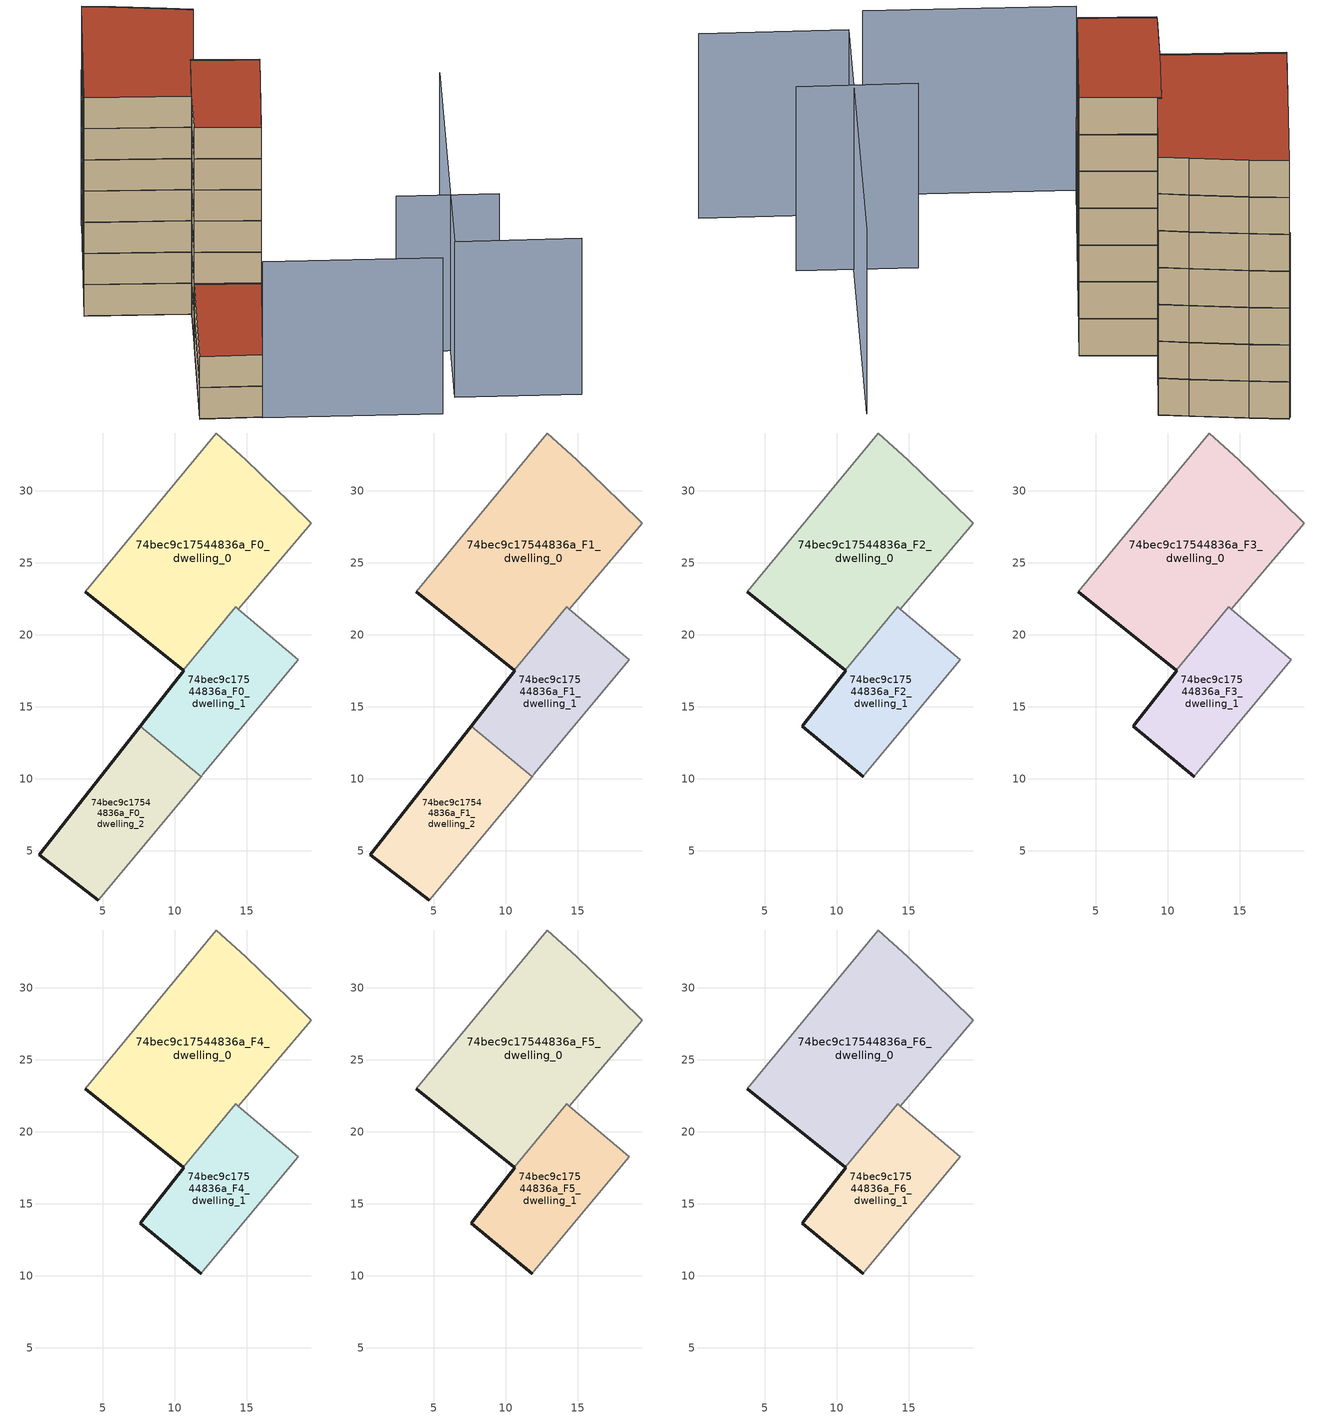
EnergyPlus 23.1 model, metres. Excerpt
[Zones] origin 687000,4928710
74bec9c17544836a_F0_dwelling_0
 floor ground (EU_floor_Construction): 14.43,21.78 19.47,27.75 17.95,29.25 14.93,32.14 12.88,34.01 3.8,23.01 10.6,17.55 14.23,21.94 z0
 wall outside (EU_wall_Construction): 10.6,17.55 3.8,23.01 z0:3
 wall adiabatic (EU_wall_Construction): 3.8,23.01 12.88,34.01 14.93,32.14 17.95,29.25 19.47,27.75 14.43,21.78 14.23,21.94 z0:3
 wall to 74bec9c17544836a_F0_dwelling_1 (EU_wall_Construction): 14.23,21.94 10.61,17.55 z0:3
74bec9c17544836a_F0_dwelling_1
 floor ground (EU_floor_Construction): 11.96,10.31 18.59,18.27 14.43,21.77 14.23,21.94 10.6,17.55 10.65,17.52 7.73,13.8 7.64,13.68 7.61,13.64 11.84,10.16 11.87,10.19 z0
 wall outside (EU_wall_Construction): 7.61,13.64 7.64,13.68 7.73,13.8 10.65,17.52 10.6,17.55 z0:3
 wall adiabatic (EU_wall_Construction): 14.23,21.94 14.43,21.77 18.59,18.27 11.96,10.31 11.87,10.19 11.84,10.16 z0:3
 wall to 74bec9c17544836a_F0_dwelling_2 (EU_wall_Construction): 11.84,10.16 7.61,13.64 z0:3
74bec9c17544836a_F0_dwelling_2
 floor ground (EU_floor_Construction): 4.71,1.59 11.84,10.16 7.61,13.64 0.62,4.72 z0
 wall outside (EU_wall_Construction): 4.71,1.59 0.62,4.72 7.61,13.64 z0:3
 wall adiabatic (EU_wall_Construction): 11.84,10.16 4.71,1.59 z0:3
74bec9c17544836a_F1_dwelling_0
 floor to 74bec9c17544836a_F0_dwelling_0 (EU_floor_Construction): 14.43,21.78 19.47,27.75 17.95,29.25 14.93,32.14 12.88,34.01 3.8,23.01 10.6,17.55 14.23,21.94 z3
 wall outside (EU_wall_Construction): 10.6,17.55 3.8,23.01 z3:6
 wall adiabatic (EU_wall_Construction): 3.8,23.01 12.88,34.01 14.93,32.14 17.95,29.25 19.47,27.75 14.43,21.78 14.23,21.94 z3:6
 wall to 74bec9c17544836a_F1_dwelling_1 (EU_wall_Construction): 14.23,21.94 10.61,17.55 z3:6
74bec9c17544836a_F1_dwelling_1
 floor to 74bec9c17544836a_F0_dwelling_1 (EU_floor_Construction): 11.96,10.31 18.59,18.27 14.43,21.77 14.23,21.94 10.6,17.55 10.65,17.52 7.73,13.8 7.64,13.68 7.61,13.64 11.84,10.16 11.87,10.19 z3
 wall outside (EU_wall_Construction): 7.61,13.64 7.64,13.68 7.73,13.8 10.65,17.52 10.6,17.55 z3:6
 wall adiabatic (EU_wall_Construction): 14.23,21.94 14.43,21.77 18.59,18.27 11.96,10.31 11.87,10.19 11.84,10.16 z3:6
 wall to 74bec9c17544836a_F1_dwelling_2 (EU_wall_Construction): 11.84,10.16 7.61,13.64 z3:6
74bec9c17544836a_F1_dwelling_2
 floor to 74bec9c17544836a_F0_dwelling_2 (EU_floor_Construction): 4.71,1.59 11.84,10.16 7.61,13.64 0.62,4.72 z3
 wall outside (EU_wall_Construction): 4.71,1.59 0.62,4.72 7.61,13.64 z3:6
 wall adiabatic (EU_wall_Construction): 11.84,10.16 4.71,1.59 z3:6
 roof outside (EU_roof_Construction): 11.84,10.16 4.71,1.59 0.62,4.72 7.61,13.64 z6
74bec9c17544836a_F2_dwelling_0
 floor to 74bec9c17544836a_F1_dwelling_0 (EU_floor_Construction): 14.43,21.78 19.47,27.75 17.95,29.25 14.93,32.14 12.88,34.01 3.8,23.01 10.6,17.55 14.23,21.94 z6
 wall outside (EU_wall_Construction): 10.6,17.55 3.8,23.01 z6:9
 wall adiabatic (EU_wall_Construction): 3.8,23.01 12.88,34.01 14.93,32.14 17.95,29.25 19.47,27.75 14.43,21.78 14.23,21.94 z6:9
 wall to 74bec9c17544836a_F2_dwelling_1 (EU_wall_Construction): 14.23,21.94 10.61,17.55 z6:9
74bec9c17544836a_F2_dwelling_1
 floor to 74bec9c17544836a_F1_dwelling_1 (EU_floor_Construction): 11.96,10.31 18.59,18.27 14.43,21.77 14.23,21.94 10.6,17.55 10.65,17.52 7.73,13.8 7.64,13.68 7.61,13.64 11.84,10.16 11.87,10.19 z6
 wall outside (EU_wall_Construction): 11.84,10.16 7.61,13.64 7.64,13.68 7.73,13.8 10.65,17.52 10.6,17.55 z6:9
 wall adiabatic (EU_wall_Construction): 14.23,21.94 14.43,21.77 18.59,18.27 11.96,10.31 11.87,10.19 11.84,10.16 z6:9
74bec9c17544836a_F3_dwelling_0
 floor to 74bec9c17544836a_F2_dwelling_0 (EU_floor_Construction): 14.43,21.78 19.47,27.75 17.95,29.25 14.93,32.14 12.88,34.01 3.8,23.01 10.6,17.55 14.23,21.94 z9
 wall outside (EU_wall_Construction): 10.6,17.55 3.8,23.01 z9:12
 wall adiabatic (EU_wall_Construction): 3.8,23.01 12.88,34.01 14.93,32.14 17.95,29.25 19.47,27.75 14.43,21.78 14.23,21.94 z9:12
 wall to 74bec9c17544836a_F3_dwelling_1 (EU_wall_Construction): 14.23,21.94 10.61,17.55 z9:12
74bec9c17544836a_F3_dwelling_1
 floor to 74bec9c17544836a_F2_dwelling_1 (EU_floor_Construction): 11.96,10.31 18.59,18.27 14.43,21.77 14.23,21.94 10.6,17.55 10.65,17.52 7.73,13.8 7.64,13.68 7.61,13.64 11.84,10.16 11.87,10.19 z9
 wall outside (EU_wall_Construction): 11.84,10.16 7.61,13.64 7.64,13.68 7.73,13.8 10.65,17.52 10.6,17.55 z9:12
 wall adiabatic (EU_wall_Construction): 14.23,21.94 14.43,21.77 18.59,18.27 11.96,10.31 11.87,10.19 11.84,10.16 z9:12
74bec9c17544836a_F4_dwelling_0
 floor to 74bec9c17544836a_F3_dwelling_0 (EU_floor_Construction): 14.43,21.78 19.47,27.75 17.95,29.25 14.93,32.14 12.88,34.01 3.8,23.01 10.6,17.55 14.23,21.94 z12
 wall outside (EU_wall_Construction): 10.6,17.55 3.8,23.01 z12:15
 wall adiabatic (EU_wall_Construction): 3.8,23.01 12.88,34.01 14.93,32.14 17.95,29.25 19.47,27.75 14.43,21.78 14.23,21.94 z12:15
 wall to 74bec9c17544836a_F4_dwelling_1 (EU_wall_Construction): 14.23,21.94 10.61,17.55 z12:15
74bec9c17544836a_F4_dwelling_1
 floor to 74bec9c17544836a_F3_dwelling_1 (EU_floor_Construction): 11.96,10.31 18.59,18.27 14.43,21.77 14.23,21.94 10.6,17.55 10.65,17.52 7.73,13.8 7.64,13.68 7.61,13.64 11.84,10.16 11.87,10.19 z12
 wall outside (EU_wall_Construction): 11.84,10.16 7.61,13.64 7.64,13.68 7.73,13.8 10.65,17.52 10.6,17.55 z12:15
 wall adiabatic (EU_wall_Construction): 14.23,21.94 14.43,21.77 18.59,18.27 11.96,10.31 11.87,10.19 11.84,10.16 z12:15
74bec9c17544836a_F5_dwelling_0
 floor to 74bec9c17544836a_F4_dwelling_0 (EU_floor_Construction): 14.43,21.78 19.47,27.75 17.95,29.25 14.93,32.14 12.88,34.01 3.8,23.01 10.6,17.55 14.23,21.94 z15
 wall outside (EU_wall_Construction): 10.6,17.55 3.8,23.01 z15:18
 wall adiabatic (EU_wall_Construction): 3.8,23.01 12.88,34.01 14.93,32.14 17.95,29.25 19.47,27.75 14.43,21.78 14.23,21.94 z15:18
 wall to 74bec9c17544836a_F5_dwelling_1 (EU_wall_Construction): 14.23,21.94 10.61,17.55 z15:18
74bec9c17544836a_F5_dwelling_1
 floor to 74bec9c17544836a_F4_dwelling_1 (EU_floor_Construction): 11.96,10.31 18.59,18.27 14.43,21.77 14.23,21.94 10.6,17.55 10.65,17.52 7.73,13.8 7.64,13.68 7.61,13.64 11.84,10.16 11.87,10.19 z15
 wall outside (EU_wall_Construction): 11.84,10.16 7.61,13.64 7.64,13.68 7.73,13.8 10.65,17.52 10.6,17.55 z15:18
 wall adiabatic (EU_wall_Construction): 14.23,21.94 14.43,21.77 18.59,18.27 11.96,10.31 11.87,10.19 11.84,10.16 z15:18
74bec9c17544836a_F6_dwelling_0
 floor to 74bec9c17544836a_F5_dwelling_0 (EU_floor_Construction): 14.43,21.78 19.47,27.75 17.95,29.25 14.93,32.14 12.88,34.01 3.8,23.01 10.6,17.55 14.23,21.94 z18
 wall outside (EU_wall_Construction): 10.6,17.55 3.8,23.01 z18:21
 wall adiabatic (EU_wall_Construction): 3.8,23.01 12.88,34.01 14.93,32.14 17.95,29.25 19.47,27.75 14.43,21.78 14.23,21.94 z18:21
 wall to 74bec9c17544836a_F6_dwelling_1 (EU_wall_Construction): 14.23,21.94 10.61,17.55 z18:21
 roof outside (EU_roof_Construction): 14.93,32.14 17.95,29.25 19.47,27.75 14.43,21.78 14.23,21.94 10.6,17.55 3.8,23.01 12.88,34.01 z21
74bec9c17544836a_F6_dwelling_1
 floor to 74bec9c17544836a_F5_dwelling_1 (EU_floor_Construction): 11.96,10.31 18.59,18.27 14.43,21.77 14.23,21.94 10.6,17.55 10.65,17.52 7.73,13.8 7.64,13.68 7.61,13.64 11.84,10.16 11.87,10.19 z18
 wall outside (EU_wall_Construction): 11.84,10.16 7.61,13.64 7.64,13.68 7.73,13.8 10.65,17.52 10.6,17.55 z18:21
 wall adiabatic (EU_wall_Construction): 14.23,21.94 14.43,21.77 18.59,18.27 11.96,10.31 11.87,10.19 11.84,10.16 z18:21
 roof outside (EU_roof_Construction): 18.59,18.27 11.96,10.31 11.87,10.19 11.84,10.16 7.61,13.64 7.64,13.68 7.73,13.8 10.65,17.52 10.6,17.55 14.23,21.94 14.43,21.77 z21
shading: 26.94,-12.59 18.7,-6.24 / 18.7,-6.24 34.74,14.57 / 16.33,-7.53 4.67,1.54 / 26.29,-2.92 19.59,2.21 / 18.51,18.19 14.31,21.88 / 19.47,27.75 12.68,33.87 z0:15
[Building]
EU S2 Campaign: North Axis=0; Terrain=City; Solar Distribution=FullExterior
[Site:Location]
Bologna: Latitude=44.5; Longitude=11.25; Time Zone=1; Elevation=37
[SizingPeriod:WeatherFileDays]
AnnualSizingPeriod: Begin Month=1; Begin Day of Month=1; End Month=12; End Day of Month=31; Day of Week for Start Day=Monday; Use Weather File Daylight Saving Period=No; Use Weather File Rain and Snow Indicators=No
[MATERIAL]
EU_InternalMass_Material: Roughness=MediumRough; Thickness=0.1; Conductivity=1; Density=1800; Specific Heat=900; Thermal Absorptance=0.9; Solar Absorptance=0.7; Visible Absorptance=0.7
[MATERIAL:NOMASS] Roughness=MediumRough; Thermal Absorptance=0.9; Solar Absorptance=0.7; Visible Absorptance=0.7
Name | Thermal Resistance
EU_wall_NoMass | 0.905828
EU_roof_NoMass | 0.37593
EU_floor_NoMass | 0.67114
[CONSTRUCTION]
EU_wall_Construction: EU_wall_NoMass
EU_roof_Construction: EU_roof_NoMass
EU_floor_Construction: EU_floor_NoMass
EU_InternalMass_Construction: EU_InternalMass_Material
[ZONE] Type=1; Multiplier=1; Ceiling Height=autocalculate; Floor Area=autocalculate; Part of Total Floor Area=Yes
Name | Volume
74bec9c17544836a_F0_dwelling_0 | 372.125
74bec9c17544836a_F1_dwelling_0; 74bec9c17544836a_F2_dwelling_0; 74bec9c17544836a_F3_dwelling_0; 74bec9c17544836a_F4_dwelling_0; 74bec9c17544836a_F5_dwelling_0; 74bec9c17544836a_F6_dwelling_0 | 372.126
74bec9c17544836a_F0_dwelling_1 | 178.578
74bec9c17544836a_F1_dwelling_1; 74bec9c17544836a_F2_dwelling_1; 74bec9c17544836a_F3_dwelling_1; 74bec9c17544836a_F4_dwelling_1; 74bec9c17544836a_F5_dwelling_1; 74bec9c17544836a_F6_dwelling_1 | 178.581
74bec9c17544836a_F0_dwelling_2; 74bec9c17544836a_F1_dwelling_2 | 179.216
[INTERNALMASS] Construction=EU_InternalMass_Construction
Name | Zone or ZoneList | Surface Area
74bec9c17544836a_F0_dwelling_0_EU_InternalMass | 74bec9c17544836a_F0_dwelling_0 | 124.042
74bec9c17544836a_F0_dwelling_1_EU_InternalMass | 74bec9c17544836a_F0_dwelling_1 | 59.5315
74bec9c17544836a_F0_dwelling_2_EU_InternalMass | 74bec9c17544836a_F0_dwelling_2 | 59.7324
74bec9c17544836a_F1_dwelling_0_EU_InternalMass | 74bec9c17544836a_F1_dwelling_0 | 124.042
74bec9c17544836a_F1_dwelling_1_EU_InternalMass | 74bec9c17544836a_F1_dwelling_1 | 59.5315
74bec9c17544836a_F1_dwelling_2_EU_InternalMass | 74bec9c17544836a_F1_dwelling_2 | 59.7324
74bec9c17544836a_F2_dwelling_0_EU_InternalMass | 74bec9c17544836a_F2_dwelling_0 | 121.659
74bec9c17544836a_F2_dwelling_1_EU_InternalMass | 74bec9c17544836a_F2_dwelling_1 | 121.656
74bec9c17544836a_F3_dwelling_0_EU_InternalMass | 74bec9c17544836a_F3_dwelling_0 | 121.659
74bec9c17544836a_F3_dwelling_1_EU_InternalMass | 74bec9c17544836a_F3_dwelling_1 | 121.656
74bec9c17544836a_F4_dwelling_0_EU_InternalMass | 74bec9c17544836a_F4_dwelling_0 | 121.659
74bec9c17544836a_F4_dwelling_1_EU_InternalMass | 74bec9c17544836a_F4_dwelling_1 | 121.656
74bec9c17544836a_F5_dwelling_0_EU_InternalMass | 74bec9c17544836a_F5_dwelling_0 | 121.659
74bec9c17544836a_F5_dwelling_1_EU_InternalMass | 74bec9c17544836a_F5_dwelling_1 | 121.656
74bec9c17544836a_F6_dwelling_0_EU_InternalMass | 74bec9c17544836a_F6_dwelling_0 | 121.659
74bec9c17544836a_F6_dwelling_1_EU_InternalMass | 74bec9c17544836a_F6_dwelling_1 | 121.656
[OTHEREQUIPMENT] Fuel Type=Electricity; Design Level Calculation Method=Watts/Area; Power per Zone Floor Area=1; Fraction Latent=0; Fraction Radiant=0; Fraction Lost=0; Carbon Dioxide Generation Rate=0; EndUse Subcategory=EU_Step8_InternalGains
Name | Zone or ZoneList or Space or SpaceList | Schedule
EU_Step8_InternalGain_74bec9c17544836a_F0_dwelling_0_f000 | 74bec9c17544836a_F0_dwelling_0 | EU_Step8_GainSchedule_74bec9c17544836a_F0_dwelling_0_f000
EU_Step8_InternalGain_74bec9c17544836a_F0_dwelling_1_f000 | 74bec9c17544836a_F0_dwelling_1 | EU_Step8_GainSchedule_74bec9c17544836a_F0_dwelling_1_f000
EU_Step8_InternalGain_74bec9c17544836a_F0_dwelling_2_f000 | 74bec9c17544836a_F0_dwelling_2 | EU_Step8_GainSchedule_74bec9c17544836a_F0_dwelling_2_f000
EU_Step8_InternalGain_74bec9c17544836a_F1_dwelling_0_f000 | 74bec9c17544836a_F1_dwelling_0 | EU_Step8_GainSchedule_74bec9c17544836a_F1_dwelling_0_f000
EU_Step8_InternalGain_74bec9c17544836a_F1_dwelling_1_f000 | 74bec9c17544836a_F1_dwelling_1 | EU_Step8_GainSchedule_74bec9c17544836a_F1_dwelling_1_f000
EU_Step8_InternalGain_74bec9c17544836a_F1_dwelling_2_f000 | 74bec9c17544836a_F1_dwelling_2 | EU_Step8_GainSchedule_74bec9c17544836a_F1_dwelling_2_f000
EU_Step8_InternalGain_74bec9c17544836a_F2_dwelling_0_f000 | 74bec9c17544836a_F2_dwelling_0 | EU_Step8_GainSchedule_74bec9c17544836a_F2_dwelling_0_f000
EU_Step8_InternalGain_74bec9c17544836a_F2_dwelling_1_f000 | 74bec9c17544836a_F2_dwelling_1 | EU_Step8_GainSchedule_74bec9c17544836a_F2_dwelling_1_f000
EU_Step8_InternalGain_74bec9c17544836a_F3_dwelling_0_f000 | 74bec9c17544836a_F3_dwelling_0 | EU_Step8_GainSchedule_74bec9c17544836a_F3_dwelling_0_f000
EU_Step8_InternalGain_74bec9c17544836a_F3_dwelling_1_f000 | 74bec9c17544836a_F3_dwelling_1 | EU_Step8_GainSchedule_74bec9c17544836a_F3_dwelling_1_f000
EU_Step8_InternalGain_74bec9c17544836a_F4_dwelling_0_f000 | 74bec9c17544836a_F4_dwelling_0 | EU_Step8_GainSchedule_74bec9c17544836a_F4_dwelling_0_f000
EU_Step8_InternalGain_74bec9c17544836a_F4_dwelling_1_f000 | 74bec9c17544836a_F4_dwelling_1 | EU_Step8_GainSchedule_74bec9c17544836a_F4_dwelling_1_f000
EU_Step8_InternalGain_74bec9c17544836a_F5_dwelling_0_f000 | 74bec9c17544836a_F5_dwelling_0 | EU_Step8_GainSchedule_74bec9c17544836a_F5_dwelling_0_f000
EU_Step8_InternalGain_74bec9c17544836a_F5_dwelling_1_f000 | 74bec9c17544836a_F5_dwelling_1 | EU_Step8_GainSchedule_74bec9c17544836a_F5_dwelling_1_f000
EU_Step8_InternalGain_74bec9c17544836a_F6_dwelling_0_f000 | 74bec9c17544836a_F6_dwelling_0 | EU_Step8_GainSchedule_74bec9c17544836a_F6_dwelling_0_f000
EU_Step8_InternalGain_74bec9c17544836a_F6_dwelling_1_f000 | 74bec9c17544836a_F6_dwelling_1 | EU_Step8_GainSchedule_74bec9c17544836a_F6_dwelling_1_f000
[ZONEVENTILATION:DESIGNFLOWRATE] Schedule=EU_AlwaysOn; Design Flow Rate Calculation Method=AirChanges/Hour; Air Changes per Hour=0.73129; Ventilation Type=Natural; Fan Pressure Rise=0; Fan Total Efficiency=1; Constant Term Coefficient=1; Temperature Term Coefficient=0; Velocity Term Coefficient=0; Velocity Squared Term Coefficient=0; Minimum Indoor Temperature=-100; Maximum Indoor Temperature=100; Delta Temperature=-100; Minimum Outdoor Temperature=-100; Maximum Outdoor Temperature=100; Maximum Wind Speed=40
Name | Zone or ZoneList or Space or SpaceList
EU_ConstantAir_74bec9c17544836a_F0_dwelling_0 | 74bec9c17544836a_F0_dwelling_0
EU_ConstantAir_74bec9c17544836a_F0_dwelling_1 | 74bec9c17544836a_F0_dwelling_1
EU_ConstantAir_74bec9c17544836a_F0_dwelling_2 | 74bec9c17544836a_F0_dwelling_2
EU_ConstantAir_74bec9c17544836a_F1_dwelling_0 | 74bec9c17544836a_F1_dwelling_0
EU_ConstantAir_74bec9c17544836a_F1_dwelling_1 | 74bec9c17544836a_F1_dwelling_1
EU_ConstantAir_74bec9c17544836a_F1_dwelling_2 | 74bec9c17544836a_F1_dwelling_2
EU_ConstantAir_74bec9c17544836a_F2_dwelling_0 | 74bec9c17544836a_F2_dwelling_0
EU_ConstantAir_74bec9c17544836a_F2_dwelling_1 | 74bec9c17544836a_F2_dwelling_1
EU_ConstantAir_74bec9c17544836a_F3_dwelling_0 | 74bec9c17544836a_F3_dwelling_0
EU_ConstantAir_74bec9c17544836a_F3_dwelling_1 | 74bec9c17544836a_F3_dwelling_1
EU_ConstantAir_74bec9c17544836a_F4_dwelling_0 | 74bec9c17544836a_F4_dwelling_0
EU_ConstantAir_74bec9c17544836a_F4_dwelling_1 | 74bec9c17544836a_F4_dwelling_1
EU_ConstantAir_74bec9c17544836a_F5_dwelling_0 | 74bec9c17544836a_F5_dwelling_0
EU_ConstantAir_74bec9c17544836a_F5_dwelling_1 | 74bec9c17544836a_F5_dwelling_1
EU_ConstantAir_74bec9c17544836a_F6_dwelling_0 | 74bec9c17544836a_F6_dwelling_0
EU_ConstantAir_74bec9c17544836a_F6_dwelling_1 | 74bec9c17544836a_F6_dwelling_1
[HVACTEMPLATE:THERMOSTAT] Constant Heating Setpoint=20; Constant Cooling Setpoint=50
EU_HeatOnly_74bec9c17544836a_F0_dwelling_0; EU_HeatOnly_74bec9c17544836a_F0_dwelling_1; EU_HeatOnly_74bec9c17544836a_F0_dwelling_2; EU_HeatOnly_74bec9c17544836a_F1_dwelling_0; EU_HeatOnly_74bec9c17544836a_F1_dwelling_1; EU_HeatOnly_74bec9c17544836a_F1_dwelling_2; EU_HeatOnly_74bec9c17544836a_F2_dwelling_0; EU_HeatOnly_74bec9c17544836a_F2_dwelling_1; EU_HeatOnly_74bec9c17544836a_F3_dwelling_0; EU_HeatOnly_74bec9c17544836a_F3_dwelling_1; EU_HeatOnly_74bec9c17544836a_F4_dwelling_0; EU_HeatOnly_74bec9c17544836a_F4_dwelling_1; EU_HeatOnly_74bec9c17544836a_F5_dwelling_0; EU_HeatOnly_74bec9c17544836a_F5_dwelling_1; EU_HeatOnly_74bec9c17544836a_F6_dwelling_0; EU_HeatOnly_74bec9c17544836a_F6_dwelling_1
[HVACTEMPLATE:ZONE:IDEALLOADSAIRSYSTEM] System Availability Schedule=EU_AlwaysOn; Maximum Heating Supply Air Temperature=50; Minimum Cooling Supply Air Temperature=13; Maximum Heating Supply Air Humidity Ratio=0.0156; Minimum Cooling Supply Air Humidity Ratio=0.0077; Heating Limit=NoLimit; Cooling Limit=NoLimit; Heating Availability Schedule=EU_AlwaysOn; Cooling Availability Schedule=EU_CoolingOff; Dehumidification Control Type=ConstantSensibleHeatRatio; Cooling Sensible Heat Ratio=0.7; Dehumidification Setpoint=60; Humidification Control Type=None; Humidification Setpoint=30; Outdoor Air Method=None; Outdoor Air Flow Rate per Person=0.00944; Outdoor Air Flow Rate per Zone Floor Area=0; Outdoor Air Flow Rate per Zone=0; Demand Controlled Ventilation Type=None; Outdoor Air Economizer Type=NoEconomizer; Heat Recovery Type=None; Sensible Heat Recovery Effectiveness=0.7; Latent Heat Recovery Effectiveness=0.65
Name | Template Thermostat
74bec9c17544836a_F0_dwelling_0 | EU_HeatOnly_74bec9c17544836a_F0_dwelling_0
74bec9c17544836a_F0_dwelling_1 | EU_HeatOnly_74bec9c17544836a_F0_dwelling_1
74bec9c17544836a_F0_dwelling_2 | EU_HeatOnly_74bec9c17544836a_F0_dwelling_2
74bec9c17544836a_F1_dwelling_0 | EU_HeatOnly_74bec9c17544836a_F1_dwelling_0
74bec9c17544836a_F1_dwelling_1 | EU_HeatOnly_74bec9c17544836a_F1_dwelling_1
74bec9c17544836a_F1_dwelling_2 | EU_HeatOnly_74bec9c17544836a_F1_dwelling_2
74bec9c17544836a_F2_dwelling_0 | EU_HeatOnly_74bec9c17544836a_F2_dwelling_0
74bec9c17544836a_F2_dwelling_1 | EU_HeatOnly_74bec9c17544836a_F2_dwelling_1
74bec9c17544836a_F3_dwelling_0 | EU_HeatOnly_74bec9c17544836a_F3_dwelling_0
74bec9c17544836a_F3_dwelling_1 | EU_HeatOnly_74bec9c17544836a_F3_dwelling_1
74bec9c17544836a_F4_dwelling_0 | EU_HeatOnly_74bec9c17544836a_F4_dwelling_0
74bec9c17544836a_F4_dwelling_1 | EU_HeatOnly_74bec9c17544836a_F4_dwelling_1
74bec9c17544836a_F5_dwelling_0 | EU_HeatOnly_74bec9c17544836a_F5_dwelling_0
74bec9c17544836a_F5_dwelling_1 | EU_HeatOnly_74bec9c17544836a_F5_dwelling_1
74bec9c17544836a_F6_dwelling_0 | EU_HeatOnly_74bec9c17544836a_F6_dwelling_0
74bec9c17544836a_F6_dwelling_1 | EU_HeatOnly_74bec9c17544836a_F6_dwelling_1
[SIZING:ZONE] Zone Cooling Design Supply Air Temperature Input Method=SupplyAirTemperature; Zone Cooling Design Supply Air Temperature=13; Zone Heating Design Supply Air Temperature Input Method=SupplyAirTemperature; Zone Heating Design Supply Air Temperature=50; Zone Cooling Design Supply Air Humidity Ratio=0.008; Zone Heating Design Supply Air Humidity Ratio=0.008; Cooling Design Air Flow Method=DesignDay; Cooling Design Air Flow Rate=0; Cooling Minimum Air Flow per Zone Floor Area=0.000762; Cooling Minimum Air Flow=0; Cooling Minimum Air Flow Fraction=0.2; Heating Design Air Flow Method=DesignDay; Heating Design Air Flow Rate=0; Heating Maximum Air Flow per Zone Floor Area=0.002032; Heating Maximum Air Flow=0.141576; Heating Maximum Air Flow Fraction=0.3; Account for Dedicated Outdoor Air System=No; Dedicated Outdoor Air System Control Strategy=NeutralSupplyAir; Dedicated Outdoor Air Low Setpoint Temperature for Design=autosize; Dedicated Outdoor Air High Setpoint Temperature for Design=autosize; Zone Load Sizing Method=Sensible Load Only No Latent Load; Zone Latent Cooling Design Supply Air Humidity Ratio Input Method=HumidityRatioDifference; Zone Cooling Design Supply Air Humidity Ratio Difference=0.005; Zone Latent Heating Design Supply Air Humidity Ratio Input Method=HumidityRatioDifference; Zone Humidification Design Supply Air Humidity Ratio Difference=0.005
74bec9c17544836a_F0_dwelling_0; 74bec9c17544836a_F0_dwelling_1; 74bec9c17544836a_F0_dwelling_2; 74bec9c17544836a_F1_dwelling_0; 74bec9c17544836a_F1_dwelling_1; 74bec9c17544836a_F1_dwelling_2; 74bec9c17544836a_F2_dwelling_0; 74bec9c17544836a_F2_dwelling_1; 74bec9c17544836a_F3_dwelling_0; 74bec9c17544836a_F3_dwelling_1; 74bec9c17544836a_F4_dwelling_0; 74bec9c17544836a_F4_dwelling_1; 74bec9c17544836a_F5_dwelling_0; 74bec9c17544836a_F5_dwelling_1; 74bec9c17544836a_F6_dwelling_0; 74bec9c17544836a_F6_dwelling_1
[SCHEDULE:CONSTANT]
Name | Hourly Value
EU_AlwaysOn | 1
EU_CoolingOff | 0
[SCHEDULE:FILE] Column Number=1; Rows to Skip at Top=0; Number of Hours of Data=8760; Column Separator=Comma; Interpolate to Timestep=No; Minutes per Item=60; Adjust Schedule for Daylight Savings=Yes
Name | File
EU_Step8_GainSchedule_74bec9c17544836a_F0_dwelling_0_f000 | ../../schedules/74bec9c17544836a/74bec9c17544836a_F0_dwelling_0_f000_gain.csv
EU_Step8_GainSchedule_74bec9c17544836a_F0_dwelling_1_f000 | ../../schedules/74bec9c17544836a/74bec9c17544836a_F0_dwelling_1_f000_gain.csv
EU_Step8_GainSchedule_74bec9c17544836a_F0_dwelling_2_f000 | ../../schedules/74bec9c17544836a/74bec9c17544836a_F0_dwelling_2_f000_gain.csv
EU_Step8_GainSchedule_74bec9c17544836a_F1_dwelling_0_f000 | ../../schedules/74bec9c17544836a/74bec9c17544836a_F1_dwelling_0_f000_gain.csv
EU_Step8_GainSchedule_74bec9c17544836a_F1_dwelling_1_f000 | ../../schedules/74bec9c17544836a/74bec9c17544836a_F1_dwelling_1_f000_gain.csv
EU_Step8_GainSchedule_74bec9c17544836a_F1_dwelling_2_f000 | ../../schedules/74bec9c17544836a/74bec9c17544836a_F1_dwelling_2_f000_gain.csv
EU_Step8_GainSchedule_74bec9c17544836a_F2_dwelling_0_f000 | ../../schedules/74bec9c17544836a/74bec9c17544836a_F2_dwelling_0_f000_gain.csv
EU_Step8_GainSchedule_74bec9c17544836a_F2_dwelling_1_f000 | ../../schedules/74bec9c17544836a/74bec9c17544836a_F2_dwelling_1_f000_gain.csv
EU_Step8_GainSchedule_74bec9c17544836a_F3_dwelling_0_f000 | ../../schedules/74bec9c17544836a/74bec9c17544836a_F3_dwelling_0_f000_gain.csv
EU_Step8_GainSchedule_74bec9c17544836a_F3_dwelling_1_f000 | ../../schedules/74bec9c17544836a/74bec9c17544836a_F3_dwelling_1_f000_gain.csv
EU_Step8_GainSchedule_74bec9c17544836a_F4_dwelling_0_f000 | ../../schedules/74bec9c17544836a/74bec9c17544836a_F4_dwelling_0_f000_gain.csv
EU_Step8_GainSchedule_74bec9c17544836a_F4_dwelling_1_f000 | ../../schedules/74bec9c17544836a/74bec9c17544836a_F4_dwelling_1_f000_gain.csv
EU_Step8_GainSchedule_74bec9c17544836a_F5_dwelling_0_f000 | ../../schedules/74bec9c17544836a/74bec9c17544836a_F5_dwelling_0_f000_gain.csv
EU_Step8_GainSchedule_74bec9c17544836a_F5_dwelling_1_f000 | ../../schedules/74bec9c17544836a/74bec9c17544836a_F5_dwelling_1_f000_gain.csv
EU_Step8_GainSchedule_74bec9c17544836a_F6_dwelling_0_f000 | ../../schedules/74bec9c17544836a/74bec9c17544836a_F6_dwelling_0_f000_gain.csv
EU_Step8_GainSchedule_74bec9c17544836a_F6_dwelling_1_f000 | ../../schedules/74bec9c17544836a/74bec9c17544836a_F6_dwelling_1_f000_gain.csv
